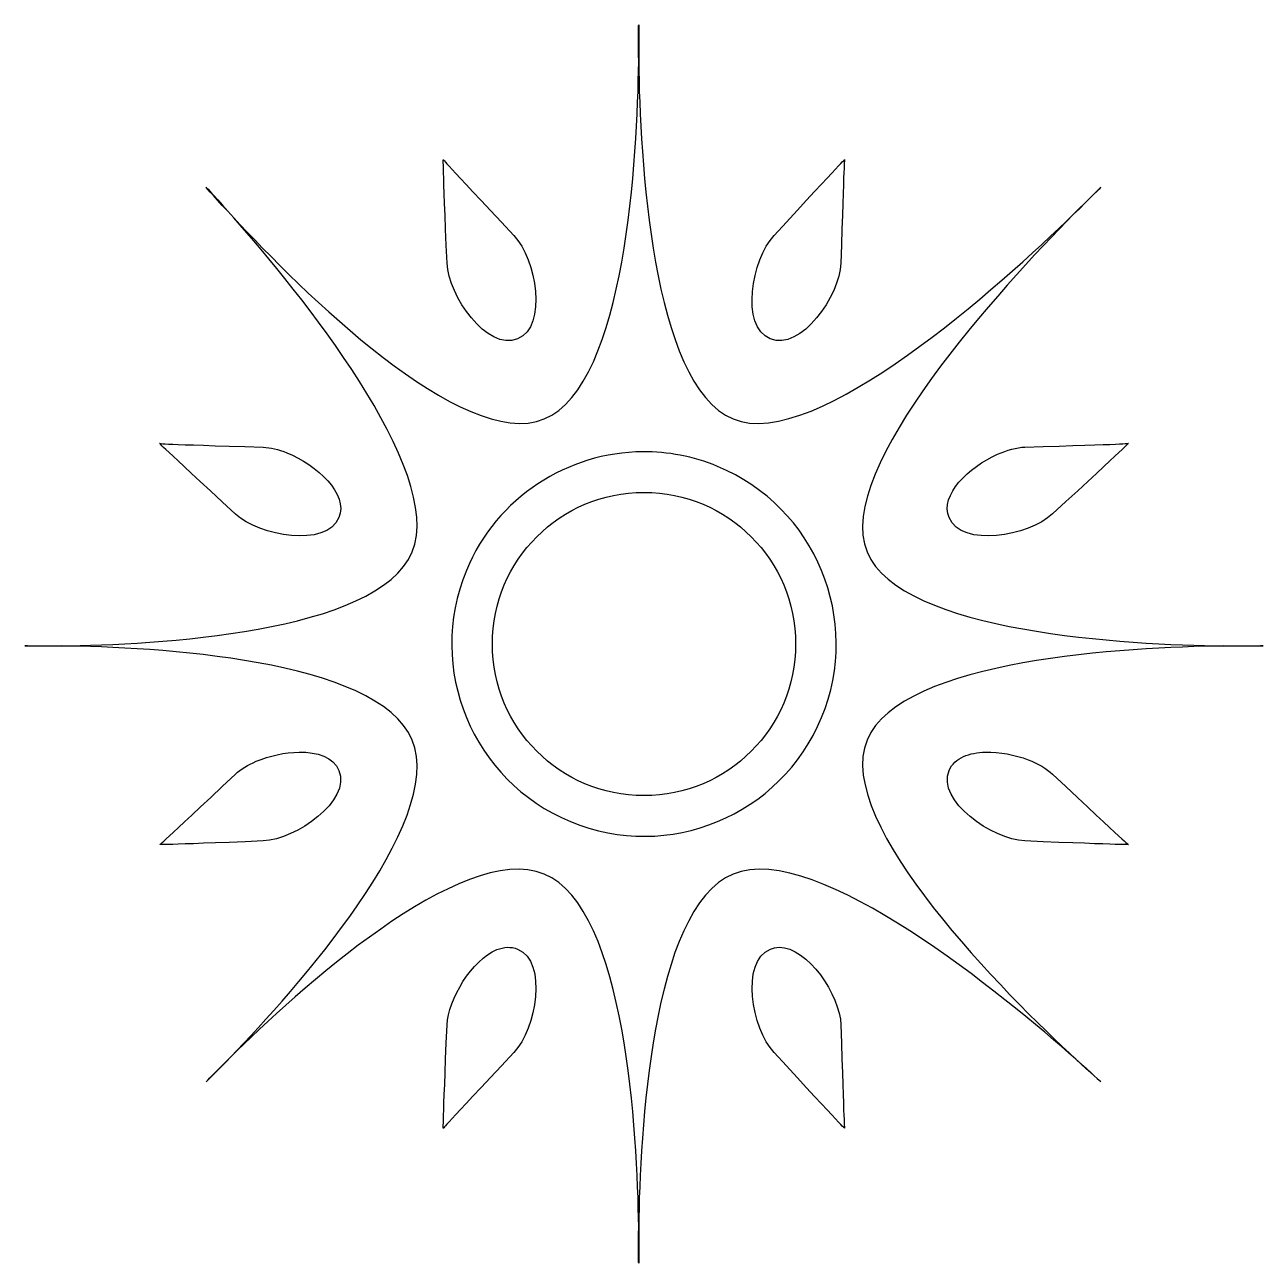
# Model space of a CAD drawing. Header units: centimetres. Extents: x -10.1 to 10.1, y -10.1 to 10.1.
import ezdxf

# ---------------------------------------------------------------- set-up
doc = ezdxf.new("R2010")
doc.units = ezdxf.units.CM
doc.header["$MEASUREMENT"] = 0
doc.layers.add('Layer 1', color=7, linetype='Continuous')

msp = doc.modelspace()

# ---------------------------------------------------------------- linework, layer by layer
at = {"layer": 'Layer 1'}
for points, knots in [([(-0.08695, 10.12031), (-0.08695, 10.12031), (-0.09184, 9.88375), (-0.08695, 9.51014), (-0.08695, 9.51014), (-0.08206, 9.88375), (-0.08695, 10.12031), (-0.08695, 10.12031)], [0, 0, 0, 0, 0.33333333, 0.33333333, 0.33333333, 0.33333333, 1, 1, 1, 1]), ([(-0.08695, 9.51014), (-0.10656, 8.01626), (-0.2902, 4.23282), (-1.63004, 3.67789), (-1.63004, 3.67789), (-2.95567, 3.12869), (-5.63768, 5.81606), (-6.702, 6.96299), (-6.702, 6.96299), (-5.66467, 5.78596), (-3.23938, 2.83074), (-3.78853, 1.50485), (-3.78853, 1.50485), (-4.34253, 0.1672), (-8.04328, -0.01278), (-9.5141, -0.03162), (-9.5141, -0.03162), (-8.04328, -0.05043), (-4.3427, -0.23179), (-3.78853, -1.56949), (-3.78853, -1.56949), (-3.23191, -2.91309), (-5.7329, -5.6917), (-6.74556, -6.7403), (-6.74556, -6.7403), (-5.71088, -5.71996), (-2.97304, -3.20325), (-1.63, -3.75953), (-1.63, -3.75953), (-0.29003, -4.31454), (-0.10647, -8.04662), (-0.08691, -9.51942), (-0.08691, -9.51942), (-0.06781, -8.04641), (0.11322, -4.31159), (1.45484, -3.75953), (1.45484, -3.75953), (2.81708, -3.19899), (5.93498, -5.79203), (7.0566, -6.78382), (7.0566, -6.78382), (5.95812, -5.7674), (3.08126, -2.93034), (3.64496, -1.56946), (3.64496, -1.56946), (4.19559, -0.2399), (7.94314, -0.05226), (9.46941, -0.03159), (9.46941, -0.03159), (7.94327, -0.01101), (4.19588, 0.17503), (3.64496, 1.50493), (3.64496, 1.50493), (3.0872, 2.8511), (5.89083, 5.87754), (7.01574, 7.01704), (7.01574, 7.01704), (5.86363, 5.90212), (2.80105, 3.12047), (1.45484, 3.67789), (1.45484, 3.67789), (0.11487, 4.23265), (-0.06742, 8.01621), (-0.08695, 9.51014)], [0, 0, 0, 0, 0.05882353, 0.05882353, 0.05882353, 0.05882353, 0.11764706, 0.11764706, 0.11764706, 0.11764706, 0.17647059, 0.17647059, 0.17647059, 0.17647059, 0.23529412, 0.23529412, 0.23529412, 0.23529412, 0.29411765, 0.29411765, 0.29411765, 0.29411765, 0.35294118, 0.35294118, 0.35294118, 0.35294118, 0.41176471, 0.41176471, 0.41176471, 0.41176471, 0.47058824, 0.47058824, 0.47058824, 0.47058824, 0.52941176, 0.52941176, 0.52941176, 0.52941176, 0.58823529, 0.58823529, 0.58823529, 0.58823529, 0.64705882, 0.64705882, 0.64705882, 0.64705882, 0.70588235, 0.70588235, 0.70588235, 0.70588235, 0.76470588, 0.76470588, 0.76470588, 0.76470588, 0.82352941, 0.82352941, 0.82352941, 0.82352941, 0.88235294, 0.88235294, 0.88235294, 0.88235294, 1, 1, 1, 1]), ([(-3.27987, 7.91442), (-3.27987, 7.91442), (-3.28813, 7.91117), (-3.21932, 6.22374), (-3.21932, 6.22374), (-3.1976, 5.692), (-2.56192, 4.78109), (-2.06628, 4.98636), (-2.06628, 4.98636), (-1.57064, 5.19172), (-1.76044, 6.28977), (-2.12557, 6.67704), (-2.12557, 6.67704), (-3.28435, 7.90569), (-3.27992, 7.91442), (-3.27992, 7.91442), (-3.27992, 7.91442), (-3.27992, 7.91442), (-3.27987, 7.91442), (-3.27987, 7.91442)], [0, 0, 0, 0, 0.16666667, 0.16666667, 0.16666667, 0.16666667, 0.33333333, 0.33333333, 0.33333333, 0.33333333, 0.5, 0.5, 0.5, 0.5, 0.66666667, 0.66666667, 0.66666667, 0.66666667, 1, 1, 1, 1]), ([(3.27725, 7.91577), (3.27725, 7.91577), (3.26983, 7.91843), (2.12547, 6.67704), (2.12547, 6.67704), (1.76477, 6.28572), (1.56788, 5.19167), (2.06348, 4.98636), (2.06348, 4.98636), (2.55921, 4.78109), (3.20227, 5.69301), (3.21791, 6.22504), (3.21791, 6.22504), (3.26737, 7.91323), (3.2772, 7.91572), (3.2772, 7.91572), (3.2772, 7.91572), (3.2772, 7.91572), (3.27725, 7.91577), (3.27725, 7.91577)], [0, 0, 0, 0, 0.16666667, 0.16666667, 0.16666667, 0.16666667, 0.33333333, 0.33333333, 0.33333333, 0.33333333, 0.5, 0.5, 0.5, 0.5, 0.66666667, 0.66666667, 0.66666667, 0.66666667, 1, 1, 1, 1]), ([(-6.70205, 6.96299), (-6.97521, 7.27292), (-7.15801, 7.46639), (-7.15801, 7.46639), (-7.15801, 7.46639), (-7.15801, 7.46639), (-6.98251, 7.26516), (-6.70205, 6.96299)], [0, 0, 0, 0, 0.33333333, 0.33333333, 0.33333333, 0.33333333, 1, 1, 1, 1]), ([(7.0157, 7.017), (7.29709, 7.28928), (7.46774, 7.46634), (7.46774, 7.46634), (7.46774, 7.46634), (7.46774, 7.46634), (7.29093, 7.29581), (7.0157, 7.017)], [0, 0, 0, 0, 0.33333333, 0.33333333, 0.33333333, 0.33333333, 1, 1, 1, 1]), ([(-7.91581, 3.27729), (-7.91581, 3.27729), (-7.91897, 3.2686), (-6.67708, 2.12421), (-6.67708, 2.12421), (-6.28576, 1.76355), (-5.19167, 1.56928), (-4.9864, 2.06492), (-4.9864, 2.06492), (-4.82599, 2.45211), (-5.34833, 2.92844), (-5.83769, 3.12566), (-5.83769, 3.12566), (-5.97465, 3.1809), (-6.1074, 3.21316), (-6.22378, 3.21657), (-6.22378, 3.21657), (-7.91189, 3.26603), (-7.91577, 3.27729), (-7.91577, 3.27729), (-7.91577, 3.27729), (-7.91577, 3.27729), (-7.91581, 3.27729), (-7.91581, 3.27729)], [0, 0, 0, 0, 0.14285714, 0.14285714, 0.14285714, 0.14285714, 0.28571429, 0.28571429, 0.28571429, 0.28571429, 0.42857143, 0.42857143, 0.42857143, 0.42857143, 0.57142857, 0.57142857, 0.57142857, 0.57142857, 0.71428571, 0.71428571, 0.71428571, 0.71428571, 1, 1, 1, 1]), ([(7.91573, 3.27856), (7.91573, 3.27856), (7.91438, 3.26747), (6.22631, 3.21792), (6.22631, 3.21792), (6.09331, 3.21412), (5.93535, 3.17069), (5.77828, 3.10069), (5.77828, 3.10069), (5.30726, 2.8904), (4.83245, 2.43663), (4.98637, 2.06492), (4.98637, 2.06492), (5.19173, 1.56924), (6.287, 1.76481), (6.67836, 2.12547), (6.67836, 2.12547), (7.92, 3.26991), (7.91574, 3.27851), (7.91574, 3.27851), (7.91574, 3.27851), (7.91574, 3.27851), (7.91573, 3.27856), (7.91573, 3.27856)], [0, 0, 0, 0, 0.14285714, 0.14285714, 0.14285714, 0.14285714, 0.28571429, 0.28571429, 0.28571429, 0.28571429, 0.42857143, 0.42857143, 0.42857143, 0.42857143, 0.57142857, 0.57142857, 0.57142857, 0.57142857, 0.71428571, 0.71428571, 0.71428571, 0.71428571, 1, 1, 1, 1]), ([(-0.02113, 3.14151), (0.38706, 3.14463), (0.80249, 3.06763), (1.20301, 2.90166), (1.20301, 2.90166), (2.80539, 2.23794), (3.56543, 0.3992), (2.90166, -1.2031), (2.90166, -1.2031), (2.23794, -2.80548), (0.40047, -3.56687), (-1.20183, -2.90306), (-1.20183, -2.90306), (-2.80413, -2.23934), (-3.56686, -0.40056), (-2.90305, 1.20174), (-2.90305, 1.20174), (-2.40521, 2.40353), (-1.24555, 3.13219), (-0.02112, 3.14147), (-0.02112, 3.14147), (-0.02112, 3.14147), (-0.02113, 3.14151), (-0.02113, 3.14151)], [0, 0, 0, 0, 0.14285714, 0.14285714, 0.14285714, 0.14285714, 0.28571429, 0.28571429, 0.28571429, 0.28571429, 0.42857143, 0.42857143, 0.42857143, 0.42857143, 0.57142857, 0.57142857, 0.57142857, 0.57142857, 0.71428571, 0.71428571, 0.71428571, 0.71428571, 1, 1, 1, 1]), ([(-0.00004, 2.47863), (-1.36915, 2.47863), (-2.47867, 1.36902), (-2.47867, 0), (-2.47867, 0), (-2.47867, -1.36907), (-1.36906, -2.47863), (-0.00004, -2.47863), (-0.00004, -2.47863), (1.36903, -2.47863), (2.47859, -1.36902), (2.47859, 0), (2.47859, 0), (2.47859, 1.36911), (1.36898, 2.47863), (-0.00004, 2.47863)], [0, 0, 0, 0, 0.2, 0.2, 0.2, 0.2, 0.4, 0.4, 0.4, 0.4, 0.6, 0.6, 0.6, 0.6, 1, 1, 1, 1]), ([(-9.51411, -0.03163), (-9.88502, -0.02687), (-10.12027, -0.03163), (-10.12027, -0.03163), (-10.12027, -0.03163), (-10.12027, -0.03163), (-9.88497, -0.03639), (-9.51411, -0.03163)], [0, 0, 0, 0, 0.33333333, 0.33333333, 0.33333333, 0.33333333, 1, 1, 1, 1]), ([(9.46937, -0.03163), (9.866, -0.03699), (10.12032, -0.03163), (10.12032, -0.03163), (10.12032, -0.03163), (10.12032, -0.03163), (9.86605, -0.02623), (9.46933, -0.03163), (9.46933, -0.03163), (9.46933, -0.03163), (9.46937, -0.03163), (9.46937, -0.03163)], [0, 0, 0, 0, 0.25, 0.25, 0.25, 0.25, 0.5, 0.5, 0.5, 0.5, 1, 1, 1, 1]), ([(-5.63735, -1.76705), (-5.86995, -1.77021), (-6.12464, -1.82693), (-6.33704, -1.91729), (-6.33704, -1.91729), (-6.47303, -1.97506), (-6.59106, -2.04687), (-6.67573, -2.12674), (-6.67573, -2.12674), (-7.90439, -3.28564), (-7.91451, -3.27856), (-7.91451, -3.27856), (-7.91451, -3.27856), (-7.91451, -3.27856), (-7.90975, -3.28801), (-6.22248, -3.21927), (-6.22248, -3.21927), (-5.69074, -3.19755), (-4.78118, -2.56187), (-4.98645, -2.06623), (-4.98645, -2.06623), (-5.07669, -1.84843), (-5.33834, -1.76304), (-5.63744, -1.76709), (-5.63744, -1.76709), (-5.63744, -1.76709), (-5.63735, -1.76705), (-5.63735, -1.76705)], [0, 0, 0, 0, 0.125, 0.125, 0.125, 0.125, 0.25, 0.25, 0.25, 0.25, 0.375, 0.375, 0.375, 0.375, 0.5, 0.5, 0.5, 0.5, 0.625, 0.625, 0.625, 0.625, 0.75, 0.75, 0.75, 0.75, 1, 1, 1, 1]), ([(5.5846, -1.76705), (5.44933, -1.7703), (5.32413, -1.79328), (5.2209, -1.83958), (5.2209, -1.83958), (5.1132, -1.88782), (5.02967, -1.96166), (4.98636, -2.06619), (4.98636, -2.06619), (4.78109, -2.56183), (5.69326, -3.19756), (6.22504, -3.21923), (6.22504, -3.21923), (7.91218, -3.28796), (7.91572, -3.27852), (7.91572, -3.27852), (7.91572, -3.27852), (7.91572, -3.27852), (7.90573, -3.28552), (6.67699, -2.12679), (6.67699, -2.12679), (6.58021, -2.03554), (6.43958, -1.95373), (6.27901, -1.89225), (6.27901, -1.89225), (6.06256, -1.80939), (5.8101, -1.76166), (5.5845, -1.76701), (5.5845, -1.76701), (5.5845, -1.76701), (5.5846, -1.76705), (5.5846, -1.76705)], [0, 0, 0, 0, 0.11111111, 0.11111111, 0.11111111, 0.11111111, 0.22222222, 0.22222222, 0.22222222, 0.22222222, 0.33333333, 0.33333333, 0.33333333, 0.33333333, 0.44444444, 0.44444444, 0.44444444, 0.44444444, 0.55555556, 0.55555556, 0.55555556, 0.55555556, 0.66666667, 0.66666667, 0.66666667, 0.66666667, 0.77777778, 0.77777778, 0.77777778, 0.77777778, 1, 1, 1, 1]), ([(-2.23364, -4.95735), (-2.29027, -4.95963), (-2.34792, -4.97245), (-2.40484, -4.9956), (-2.40484, -4.9956), (-2.81155, -5.1609), (-3.20236, -5.80944), (-3.21927, -6.22501), (-3.21927, -6.22501), (-3.288, -7.91215), (-3.27987, -7.91439), (-3.27987, -7.91439), (-3.27987, -7.91439), (-3.27987, -7.91439), (-3.28451, -7.90575), (-2.12556, -6.67701), (-2.12556, -6.67701), (-1.76039, -6.28978), (-1.57063, -5.1916), (-2.06627, -4.98633), (-2.06627, -4.98633), (-2.1205, -4.96385), (-2.17696, -4.95513), (-2.23368, -4.95732), (-2.23368, -4.95732), (-2.23368, -4.95732), (-2.23364, -4.95735), (-2.23364, -4.95735)], [0, 0, 0, 0, 0.125, 0.125, 0.125, 0.125, 0.25, 0.25, 0.25, 0.25, 0.375, 0.375, 0.375, 0.375, 0.5, 0.5, 0.5, 0.5, 0.625, 0.625, 0.625, 0.625, 0.75, 0.75, 0.75, 0.75, 1, 1, 1, 1]), ([(2.20724, -4.95735), (2.15883, -4.95819), (2.11139, -4.96844), (2.06492, -4.98771), (2.06492, -4.98771), (1.56924, -5.19298), (1.76477, -6.28564), (2.12547, -6.67704), (2.12547, -6.67704), (3.26991, -7.91868), (3.2772, -7.91442), (3.2772, -7.91442), (3.2772, -7.91442), (3.2772, -7.91442), (3.26729, -7.91299), (3.21783, -6.22504), (3.21783, -6.22504), (3.2037, -5.74289), (2.675, -4.94904), (2.20715, -4.95734), (2.20715, -4.95734), (2.20715, -4.95734), (2.20724, -4.95735), (2.20724, -4.95735)], [0, 0, 0, 0, 0.14285714, 0.14285714, 0.14285714, 0.14285714, 0.28571429, 0.28571429, 0.28571429, 0.28571429, 0.42857143, 0.42857143, 0.42857143, 0.42857143, 0.57142857, 0.57142857, 0.57142857, 0.57142857, 0.71428571, 0.71428571, 0.71428571, 0.71428571, 1, 1, 1, 1]), ([(-6.74561, -6.7403), (-7.00127, -6.99246), (-7.15801, -7.15671), (-7.15801, -7.15671), (-7.15801, -7.15671), (-7.15801, -7.15671), (-6.99524, -6.99883), (-6.74561, -6.74026), (-6.74561, -6.74026), (-6.74561, -6.74026), (-6.74561, -6.7403), (-6.74561, -6.7403)], [0, 0, 0, 0, 0.25, 0.25, 0.25, 0.25, 0.5, 0.5, 0.5, 0.5, 1, 1, 1, 1]), ([(7.05651, -6.78377), (7.31002, -7.01831), (7.46765, -7.1567), (7.46765, -7.1567), (7.46765, -7.1567), (7.46765, -7.1567), (7.31542, -7.01261), (7.05651, -6.78372), (7.05651, -6.78372), (7.05651, -6.78372), (7.05651, -6.78377), (7.05651, -6.78377)], [0, 0, 0, 0, 0.25, 0.25, 0.25, 0.25, 0.5, 0.5, 0.5, 0.5, 1, 1, 1, 1]), ([(-0.08695, -9.51942), (-0.09171, -9.88725), (-0.08695, -10.12031), (-0.08695, -10.12031), (-0.08695, -10.12031), (-0.08695, -10.12031), (-0.08206, -9.88763), (-0.08695, -9.51942)], [0, 0, 0, 0, 0.33333333, 0.33333333, 0.33333333, 0.33333333, 1, 1, 1, 1])]:
    msp.add_open_spline(points, degree=3, knots=knots, dxfattribs=at)

doc.saveas('drawing.dxf')
